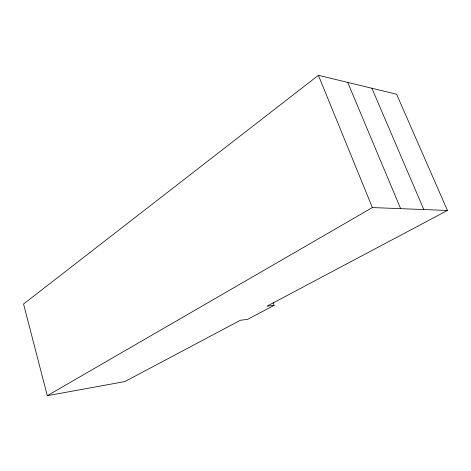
<?xml version="1.0" encoding="UTF-8"?>
<svg xmlns="http://www.w3.org/2000/svg" width="471" height="471" viewBox="0 0 471 471"><rect width="100%" height="100%" fill="white"/><g stroke="black" fill="none" stroke-linecap="round" stroke-linejoin="round"><path stroke-width="0.71" d="M274.093 305.396L266.975 306.179L447.45 210.46L396.6 94.229L318.396 75.313L23.55 304.019L47.312 395.687L124.762 381.61L240.44 320.256L247.581 319.362L274.093 305.396L273.121 302.659M47.312 395.687L372.367 207.57L447.45 210.46M371.872 88.248L423.818 209.548M347.722 82.407L400.644 208.659M318.396 75.313L372.367 207.57"/></g></svg>
